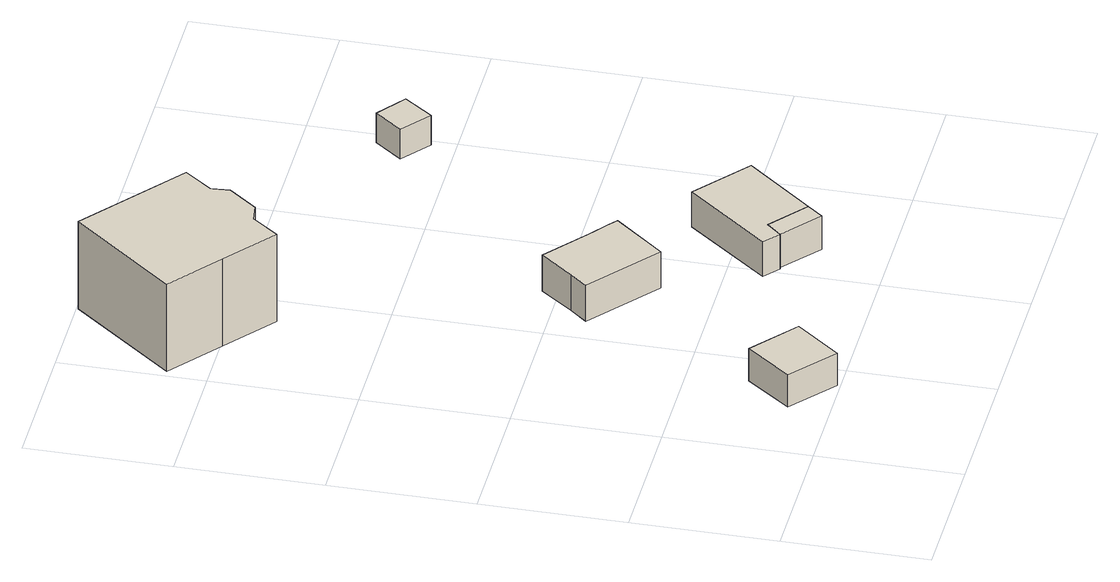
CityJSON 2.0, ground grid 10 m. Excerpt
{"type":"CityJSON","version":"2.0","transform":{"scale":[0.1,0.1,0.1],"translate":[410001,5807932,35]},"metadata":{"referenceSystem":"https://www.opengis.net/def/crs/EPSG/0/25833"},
"CityObjects":{
"building1":{"type":"Building","attributes":{"Gemeindeschluessel":"11000009","BezugspunktDach":"2200","function":"31001_1010","measuredHeight":2.45,"storeysAboveGround":1},"address":[{"country":"Germany","locality":"Berlin","thoroughfareNumber":"14 (2)","thoroughfareName":"Staudernheimer Straße"}],"geometry":[{"type":"Solid","lod":"1","boundaries":[[[[0,1,2,3]],[[4,5,6,7]],[[4,7,3,2]],[[5,4,2,1]],[[6,5,1,0]],[[7,6,0,3]]]]}]},
"building2":{"type":"Building","attributes":{"Gemeindeschluessel":"11000009","BezugspunktDach":"2200","function":"31001_1010","measuredHeight":9.78,"storeysAboveGround":1},"address":[{"country":"Germany","locality":"Berlin","thoroughfareNumber":"18","thoroughfareName":"Staudernheimer Straße"}],"geometry":[{"type":"Solid","lod":"1","boundaries":[[[[8,9,10,11,12,13,14,15,16,17]],[[18,19,20,21,22,23,24,25,26,27]],[[18,27,17,16]],[[19,18,16,15]],[[20,19,15,14]],[[21,20,14,13]],[[22,21,13,12]],[[23,22,12,11]],[[24,23,11,10]],[[25,24,10,9]],[[26,25,9,8]],[[27,26,8,17]]]]}]},
"building3":{"type":"Building","attributes":{"Gemeindeschluessel":"11000009","BezugspunktDach":"2200","function":"31001_2000","measuredHeight":2.76,"storeysAboveGround":1},"address":[{"country":"Germany","locality":"Berlin","thoroughfareNumber":"16 (3)","thoroughfareName":"Staudernheimer Straße"}],"geometry":[{"type":"Solid","lod":"1","boundaries":[[[[28,29,30,31,32,33,34]],[[35,36,37,38,39,40,41]],[[35,41,34,33]],[[36,35,33,32]],[[37,36,32,31]],[[38,37,31,30]],[[39,38,30,29]],[[40,39,29,28]],[[41,40,28,34]]]]}]},
"building4":{"type":"Building","attributes":{"Gemeindeschluessel":"11000009","BezugspunktDach":"2200","function":"51009_1610","measuredHeight":2.61,"storeysAboveGround":0},"address":[{"country":"Germany","locality":"Berlin"}],"geometry":[{"type":"Solid","lod":"1","boundaries":[[[[42,43,44,45]],[[46,47,48,49]],[[46,49,45,44]],[[47,46,44,43]],[[48,47,43,42]],[[49,48,42,45]]]]}]},
"building5":{"type":"Building","attributes":{"Gemeindeschluessel":"11000009","BezugspunktDach":"2200","function":"31001_1010","measuredHeight":2.75,"storeysAboveGround":1},"address":[{"country":"Germany","locality":"Berlin","thoroughfareNumber":"16 (4)","thoroughfareName":"Staudernheimer Straße"}],"geometry":[{"type":"Solid","lod":"1","boundaries":[[[[45,44,43,50,51,52]],[[53,54,55,56,57,58]],[[53,58,52,51]],[[54,53,51,50]],[[55,54,50,43]],[[56,55,43,44]],[[57,56,44,45]],[[58,57,45,52]]]]}]},
"building6":{"type":"Building","attributes":{"Gemeindeschluessel":"11000009","BezugspunktDach":"2200","function":"31001_2723","measuredHeight":2.27,"storeysAboveGround":1},"address":[{"country":"Germany","locality":"Berlin","thoroughfareNumber":"18 (1)","thoroughfareName":"Staudernheimer Straße"}],"geometry":[{"type":"Solid","lod":"1","boundaries":[[[[59,60,61,62]],[[63,64,65,66]],[[63,66,62,61]],[[64,63,61,60]],[[65,64,60,59]],[[66,65,59,62]]]]}]}
},
"vertices":[
[77,1,31],[102,32,31],[70,58,31],[46,27,31],[70,58,6],[102,32,6],[77,1,6],[46,27,6],
[42,399,70],[77,371,70],[91,389,70],[104,391,70],[120,411,70],[119,424,70],[134,443,70],[99,471,70],[64,499,70],[6,428,70],[64,499,2],[99,471,2],[134,443,2],[119,424,2],[120,411,2],[104,391,2],[91,389,2],[77,371,2],[42,399,2],[6,428,2],
[162,136,34],[191,171,34],[185,176,34],[173,185,34],[142,210,34],[124,187,34],[114,175,34],[124,187,6],[142,210,6],[173,185,6],[185,176,6],[191,171,6],[162,136,6],[114,175,6],
[227,44,32],[236,55,32],[210,76,32],[201,66,32],[210,76,6],[236,55,6],[227,44,6],[201,66,6],
[274,101,32],[236,132,32],[190,75,32],[236,132,5],[274,101,5],[236,55,5],[210,76,5],[201,66,5],[190,75,5],
[296,317,25],[311,337,25],[291,352,25],[276,333,25],[291,352,2],[311,337,2],[296,317,2],[276,333,2]
]}
